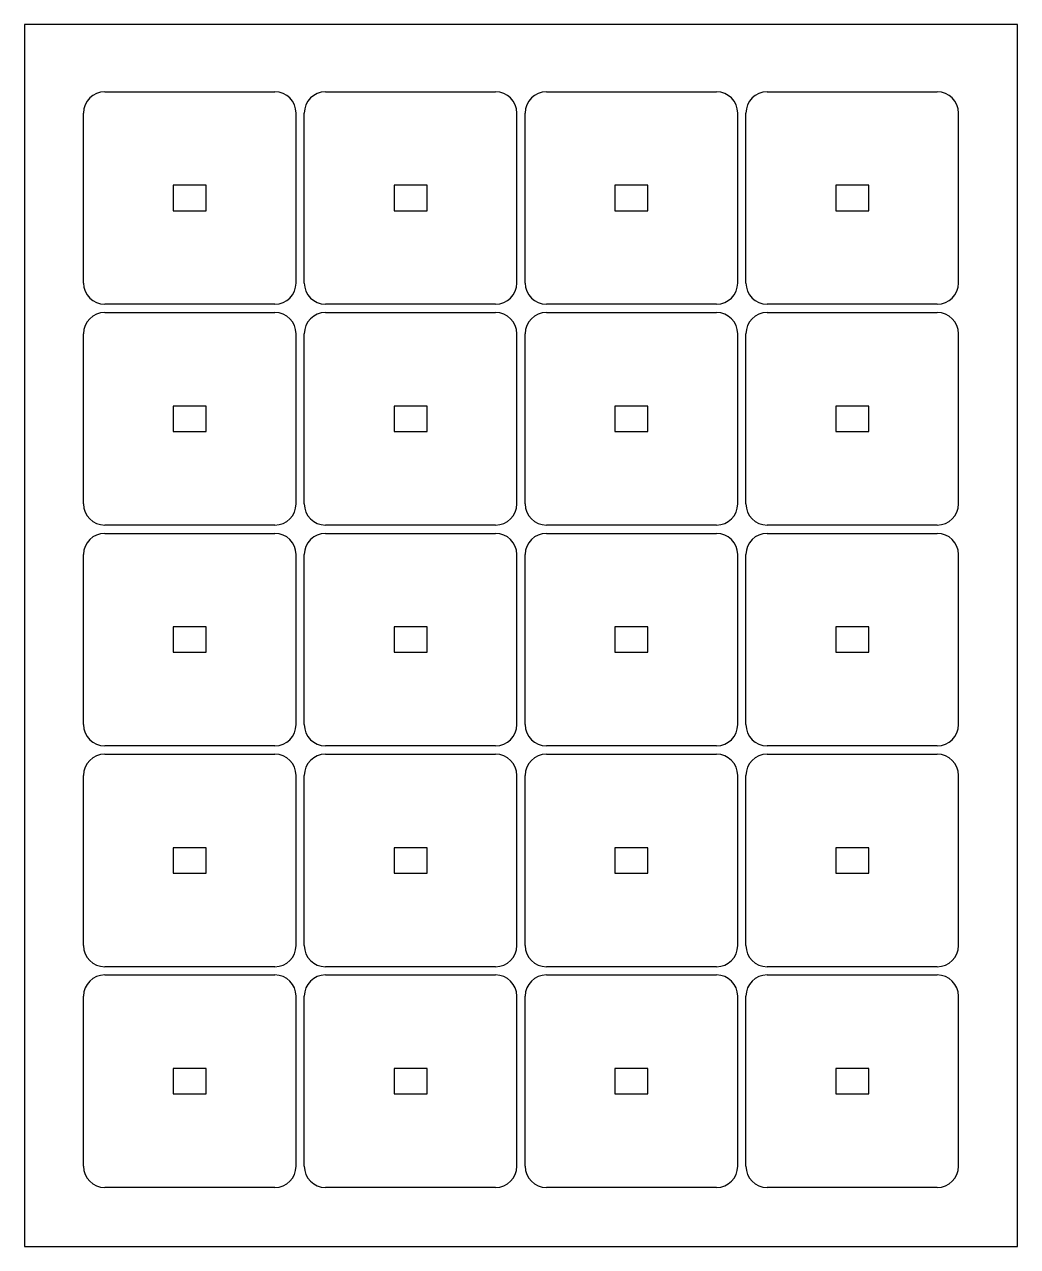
# Model space of a CAD drawing. Extents: x -5 to 79, y -5 to 98.
import ezdxf

# ---------------------------------------------------------------- set-up
doc = ezdxf.new("R2010")
doc.units = 0

# ---------------------------------------------------------------- blocks, each defined once
blk = doc.blocks.new('cap_10')
for points in [[(-7.2, 9, 0), (7.2, 9, 0)], [(-9, -7.2, 0), (-9, 7.2, 0)], [(9, -7.2, 0), (9, 7.2, 0)], [(1.4, 1.075, 0), (-1.4, 1.075, 0), (-1.4, -1.075, 0), (1.4, -1.075, 0), (1.4, 1.075, 0)], [(7.2, -9, 0), (-7.2, -9, 0)]]:
    blk.add_polyline3d(points)
for centre, start, end in [((-7.2, 7.2), 90, 180), ((7.2, 7.2), 0, 90), ((-7.2, -7.2), 180, 270), ((7.2, -7.2), 270, 0)]:
    blk.add_arc(centre, 1.8, start, end)

msp = doc.modelspace()

# ---------------------------------------------------------------- linework, layer by layer
msp.add_polyline3d([(-5, -5, 0), (79.1, -5, 0), (79.1, 98.5, 0), (-5, 98.5, 0), (-5, -5, 0)])

# ---------------------------------------------------------------- block references
for p in [(9, 83.8), (27.7, 83.8), (46.4, 83.8), (65.1, 83.8), (9, 65.1), (27.7, 65.1), (46.4, 65.1), (65.1, 65.1), (9, 46.4), (27.7, 46.4), (46.4, 46.4), (65.1, 46.4), (9, 27.7), (27.7, 27.7), (46.4, 27.7), (65.1, 27.7), (9, 9), (27.7, 9), (46.4, 9), (65.1, 9)]:
    msp.add_blockref('cap_10', p)

doc.saveas('drawing.dxf')
